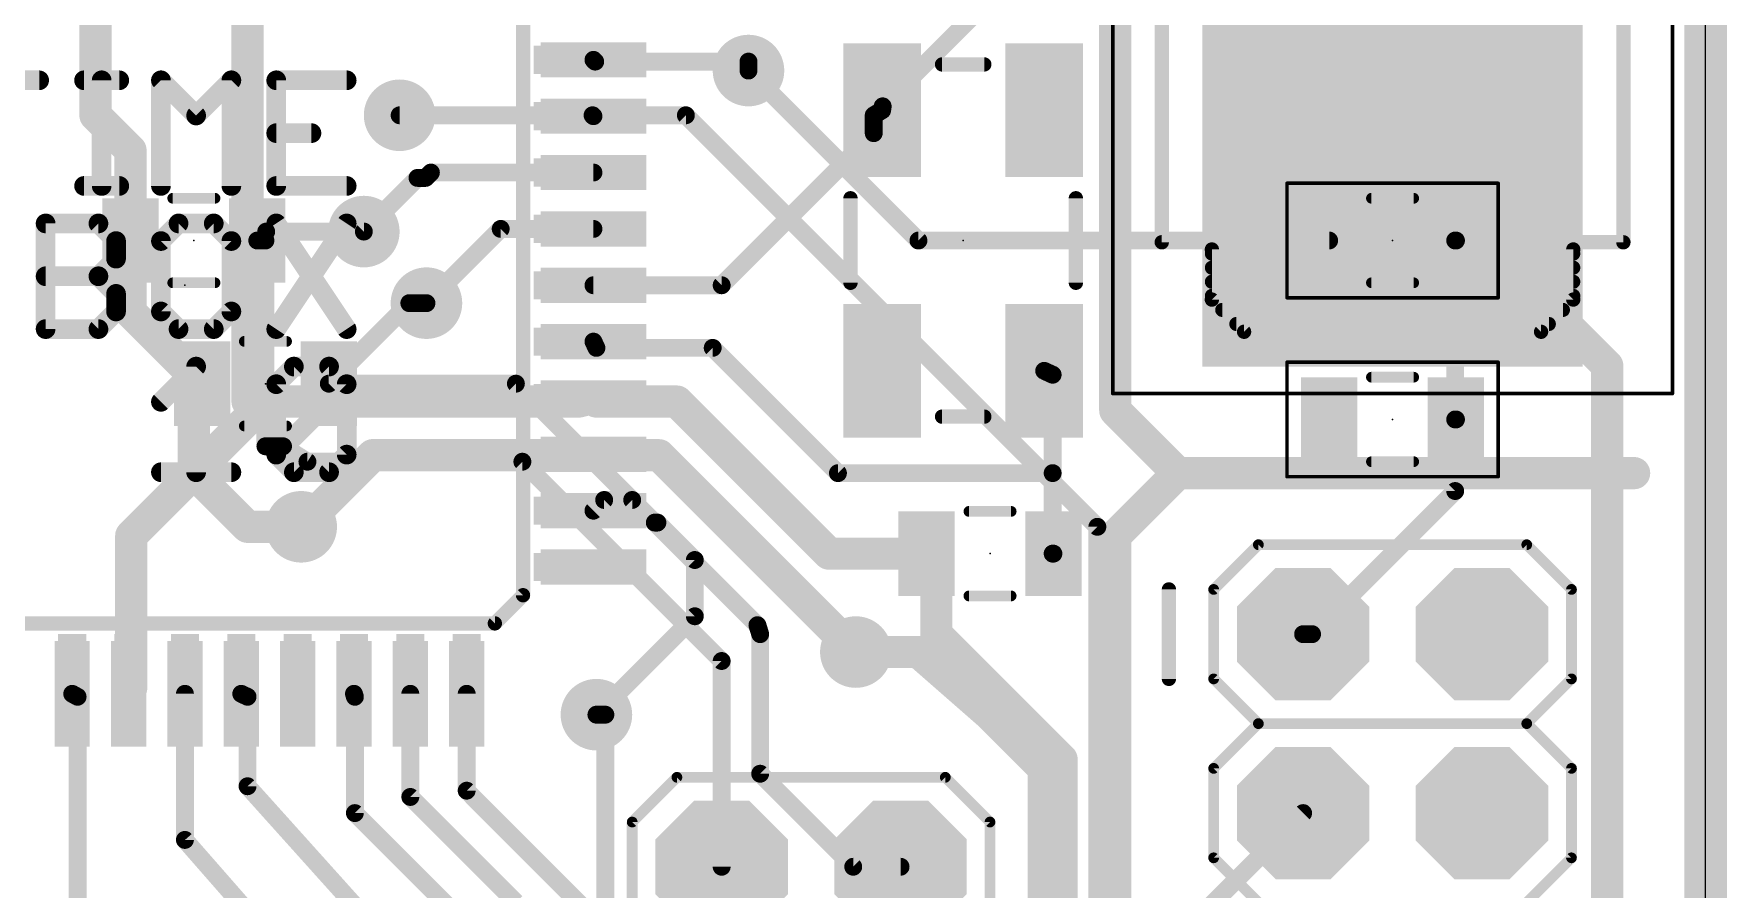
# Model space of a CAD drawing. Extents: x -0.3 to 38.1, y -0.7 to 65.1.
# Drawn here: x 13.1 to 37.13, y 14.92 to 27.06 of the extents above; entities that cross this region are included whole.
import ezdxf

# ---------------------------------------------------------------- set-up
doc = ezdxf.new("R2010")
doc.units = 0
for name, color, linetype in [('1', 22, 'CONTINUOUS'), ('16', 175, 'CONTINUOUS'), ('17', 82, 'CONTINUOUS'), ('18', 82, 'CONTINUOUS'), ('20', 7, 'CONTINUOUS'), ('21', 253, 'CONTINUOUS'), ('22', 253, 'CONTINUOUS'), ('23', 7, 'CONTINUOUS'), ('24', 7, 'CONTINUOUS'), ('39', 22, 'CONTINUOUS'), ('40', 175, 'CONTINUOUS'), ('51', 253, 'CONTINUOUS')]:
    doc.layers.add(name, color=color, linetype=linetype)

# ---------------------------------------------------------------- blocks, each defined once
blk = doc.blocks.new('RECT')
blk.add_solid([(-0.5, -0.5), (0.5, -0.5), (-0.5, 0.5), (0.5, 0.5)])
blk = doc.blocks.new('OCTAGONP')
at = {"const_width": 0.5}
blk.add_lwpolyline([(-0.25, -0.1036), (-0.25, 0.1036), (-0.1036, 0.25), (0.1036, 0.25), (0.25, 0.1036), (0.25, -0.1036), (0.1036, -0.25), (-0.1036, -0.25), (-0.25, -0.1036), (-0.25, 0.1036)], dxfattribs=at)
blk = doc.blocks.new('ROUNDV')
at = {"const_width": 0.5}
blk.add_lwpolyline([(0, -0.25, 1), (0, 0.25, 1), (0, -0.25)], format="xyb", dxfattribs=at)

msp = doc.modelspace()

# ---------------------------------------------------------------- linework, layer by layer
at = {"layer": '1'}
for points, const_width in [([(16.129, 27.432), (16.129, 21.844)], 0.4572), ([(25.146, 26.035), (26.67, 27.559)], 0.254), ([(21.04, 26.695), (21.065, 26.67)], 0.254), ([(21.065, 26.67), (23.241, 26.67)], 0.254), ([(23.241, 26.67), (23.241, 26.543)], 0.254), ([(21.027, 25.908), (18.288, 25.908)], 0.254), ([(21.04, 25.895), (21.027, 25.908)], 0.254), ([(25.019, 25.908), (25.139, 25.98)], 0.254), ([(25.019, 25.908), (25.019, 25.654)], 0.254), ([(25.146, 26.035), (25.139, 25.98)], 0.254), ([(25.019, 25.654), (22.86, 23.495)], 0.254), ([(32.385, 25.4), (32.385, 25.44)], 0.4572), ([(32.385, 25.4), (35.433, 22.352)], 0.4572), ([(18.542, 25.019), (17.78, 24.257)], 0.254), ([(18.6562, 25.019), (18.542, 25.019)], 0.254), ([(18.7322, 25.095), (18.6562, 25.019)], 0.254), ([(21.04, 25.095), (18.7322, 25.095)], 0.254), ([(19.723, 24.295), (18.669, 23.241)], 0.254), ([(21.04, 24.295), (19.723, 24.295)], 0.254), ([(22.86, 23.495), (21.04, 23.495)], 0.254), ([(21.082, 22.606), (21.04, 22.695)], 0.254), ([(22.733, 22.606), (21.082, 22.606)], 0.254), ([(24.511, 20.828), (22.733, 22.606)], 0.254), ([(27.559, 22.225), (27.439, 22.28)], 0.254), ([(35.433, 22.352), (35.433, 9.652)], 0.4572), ([(20.828, 21.844), (21.04, 21.895)], 0.4572), ([(21.082, 21.844), (21.04, 21.895)], 0.4572), ([(27.559, 22.225), (27.559, 20.828)], 0.254), ([(16.383, 21.844), (14.478, 19.939)], 0.4572), ([(16.129, 21.844), (16.383, 21.844)], 0.4572), ([(20.828, 21.844), (16.383, 21.844)], 0.4572), ([(21.082, 21.844), (22.225, 21.844)], 0.4572), ([(22.225, 21.844), (24.384, 19.685)], 0.4572), ([(17.9086, 21.0836), (16.891, 20.066)], 0.4572), ([(20.7079, 21.0836), (17.9086, 21.0836)], 0.4572), ([(20.7552, 21.095), (20.7079, 21.0836)], 0.4572), ([(21.04, 21.095), (20.7552, 21.095)], 0.4572), ([(21.082, 21.082), (21.04, 21.095)], 0.4572), ([(21.971, 21.082), (21.082, 21.082)], 0.4572), ([(24.765, 18.288), (21.971, 21.082)], 0.4572), ([(27.559, 20.828), (24.511, 20.828)], 0.254), ([(27.559, 20.828), (27.559, 19.685)], 0.254), ([(21.192, 20.447), (21.04, 20.295)], 0.254), ([(21.59, 20.447), (21.192, 20.447)], 0.254), ([(21.911, 20.126), (21.59, 20.447)], 0.254), ([(16.891, 20.066), (16.764, 19.939)], 0.4572), ([(21.9478, 20.126), (21.911, 20.126)], 0.254), ([(22.479, 19.5948), (21.9478, 20.126)], 0.254), ([(14.478, 19.939), (14.478, 17.78)], 0.4572), ([(22.479, 18.796), (22.479, 19.5948)], 0.254), ([(24.384, 19.685), (25.77, 19.685)], 0.4572), ([(25.908, 19.558), (25.77, 19.685)], 0.4572), ([(25.908, 18.542), (25.908, 19.558)], 0.4572), ([(27.559, 19.685), (27.57, 19.685)], 0.254), ([(21.082, 17.399), (22.479, 18.796)], 0.254), ([(27.1145, 17.3355), (25.908, 18.542)], 0.4572), ([(13.716, 17.653), (13.64, 17.695)], 0.254), ([(14.478, 17.78), (14.44, 17.695)], 0.4572), ([(15.24, 15.621), (15.24, 17.695)], 0.254), ([(16.129, 17.653), (16.04, 17.695)], 0.254), ([(17.653, 17.653), (17.64, 17.695)], 0.254), ([(18.44, 17.695), (18.44, 16.231)], 0.254), ([(19.24, 17.695), (19.24, 16.32)], 0.254), ([(13.716, 14.478), (13.716, 17.653)], 0.254), ([(16.129, 16.383), (16.129, 17.653)], 0.254), ([(17.653, 16.002), (17.653, 17.653)], 0.254), ([(27.686, 16.764), (27.1145, 17.3355)], 0.4572), ([(27.686, 9.906), (27.686, 16.764)], 0.4572), ([(17.6896, 14.646), (16.129, 16.383)], 0.254), ([(18.44, 16.231), (19.939, 14.732)], 0.254), ([(19.24, 16.32), (22.86, 12.7)], 0.254), ([(19.05, 14.605), (17.653, 16.002)], 0.254), ([(31.115, 16.002), (29.718, 14.605)], 0.254), ([(17.018, 13.589), (15.24, 15.621)], 0.254)]:
    msp.add_lwpolyline(points, dxfattribs=dict(at, const_width=const_width))
for points, const_width in [([(21.0849, 26.7399, 1), (20.9951, 26.6501)], 0.127), ([(21.065, 26.7335, 1), (21.065, 26.6065)], 0.127), ([(21.0201, 26.6251, 1), (21.1099, 26.7149)], 0.127), ([(23.3045, 26.67, 1), (23.1775, 26.67)], 0.127), ([(23.241, 26.6065, 1), (23.241, 26.7335)], 0.127), ([(23.1775, 26.543, 1), (23.3045, 26.543)], 0.127), ([(18.288, 25.9715, 1), (18.288, 25.8445)], 0.127), ([(21.0719, 25.9529, 1), (20.9821, 25.8631)], 0.127), ([(20.9951, 25.8501, 1), (21.0849, 25.9399)], 0.127), ([(21.027, 25.8445, 1), (21.027, 25.9715)], 0.127), ([(24.9863, 25.9625, 1), (25.0517, 25.8535)], 0.127), ([(25.0825, 25.908, 1), (24.9555, 25.908)], 0.127), ([(25.076, 25.988, 1), (25.202, 25.972)], 0.127), ([(25.1011, 26.0799, 1), (25.1909, 25.9901)], 0.127), ([(25.209, 26.027, 1), (25.083, 26.043)], 0.127), ([(25.1717, 25.9255, 1), (25.1063, 26.0345)], 0.127), ([(25.0639, 25.6091, 1), (24.9741, 25.6989)], 0.127), ([(24.9555, 25.654, 1), (25.0825, 25.654)], 0.127), ([(32.4993, 25.44, 1), (32.2707, 25.44)], 0.2286), ([(32.4658, 25.4808, 1), (32.3042, 25.3192)], 0.2286), ([(32.2707, 25.4, 1), (32.4993, 25.4)], 0.2286), ([(18.542, 25.0825, 1), (18.542, 24.9555)], 0.127), ([(18.5869, 24.9741, 1), (18.4971, 25.0639)], 0.127), ([(18.6113, 25.0639, 1), (18.7011, 24.9741)], 0.127), ([(18.6562, 24.9555, 1), (18.6562, 25.0825)], 0.127), ([(18.7322, 25.1585, 1), (18.7322, 25.0315)], 0.127), ([(18.7771, 25.0501, 1), (18.6873, 25.1399)], 0.127), ([(21.04, 25.0315, 1), (21.04, 25.1585)], 0.127), ([(17.7351, 24.3019, 1), (17.8249, 24.2121)], 0.127), ([(19.723, 24.3585, 1), (19.723, 24.2315)], 0.127), ([(19.7679, 24.2501, 1), (19.6781, 24.3399)], 0.127), ([(21.04, 24.2315, 1), (21.04, 24.3585)], 0.127), ([(21.04, 23.5585, 1), (21.04, 23.4315)], 0.127), ([(22.8151, 23.5399, 1), (22.9049, 23.4501)], 0.127), ([(22.86, 23.4315, 1), (22.86, 23.5585)], 0.127), ([(18.6241, 23.2859, 1), (18.7139, 23.1961)], 0.127), ([(21.0974, 22.7221, 1), (20.9826, 22.6679)], 0.127), ([(21.082, 22.6695, 1), (21.082, 22.5425)], 0.127), ([(21.0246, 22.5789, 1), (21.1394, 22.6331)], 0.127), ([(22.7779, 22.6509, 1), (22.6881, 22.5611)], 0.127), ([(22.733, 22.5425, 1), (22.733, 22.6695)], 0.127), ([(27.4655, 22.3377, 1), (27.4125, 22.2223)], 0.127), ([(35.5473, 22.352, 1), (35.3187, 22.352)], 0.2286), ([(35.3522, 22.2712, 1), (35.5138, 22.4328)], 0.2286), ([(21.1282, 21.9677, 1), (20.9518, 21.8223)], 0.2286), ([(21.0667, 21.7839, 1), (21.0133, 22.0061)], 0.2286), ([(27.6225, 22.225, 1), (27.4955, 22.225)], 0.127), ([(27.5325, 22.1673, 1), (27.5855, 22.2827)], 0.127), ([(16.129, 21.9583, 1), (16.129, 21.7297)], 0.2286), ([(16.0147, 21.844, 1), (16.2433, 21.844)], 0.2286), ([(16.383, 21.9583, 1), (16.383, 21.7297)], 0.2286), ([(16.4638, 21.7632, 1), (16.3022, 21.9248)], 0.2286), ([(16.383, 21.7297, 1), (16.383, 21.9583)], 0.2286), ([(20.8013, 21.9551, 1), (20.8547, 21.7329)], 0.2286), ([(20.828, 21.7297, 1), (20.828, 21.9583)], 0.2286), ([(21.082, 21.9583, 1), (21.082, 21.7297)], 0.2286), ([(20.9938, 21.7713, 1), (21.1702, 21.9167)], 0.2286), ([(22.3058, 21.9248, 1), (22.1442, 21.7632)], 0.2286), ([(22.225, 21.7297, 1), (22.225, 21.9583)], 0.2286), ([(17.9086, 21.1979, 1), (17.9086, 20.9693)], 0.2286), ([(17.9894, 21.0028, 1), (17.8278, 21.1644)], 0.2286), ([(20.6812, 21.1948, 1), (20.7347, 20.9725)], 0.2286), ([(20.7552, 21.2093, 1), (20.7552, 20.9807)], 0.2286), ([(20.7079, 20.9693, 1), (20.7079, 21.1979)], 0.2286), ([(20.7819, 20.9839, 1), (20.7285, 21.2061)], 0.2286), ([(21.0738, 21.2042, 1), (21.0062, 20.9858)], 0.2286), ([(21.082, 21.1963, 1), (21.082, 20.9677)], 0.2286), ([(21.04, 20.9807, 1), (21.04, 21.2093)], 0.2286), ([(21.0482, 20.9728, 1), (21.1158, 21.1912)], 0.2286), ([(22.0518, 21.1628, 1), (21.8902, 21.0012)], 0.2286), ([(21.971, 20.9677, 1), (21.971, 21.1963)], 0.2286), ([(24.511, 20.8915, 1), (24.511, 20.7645)], 0.127), ([(24.4661, 20.7831, 1), (24.5559, 20.8729)], 0.127), ([(27.6225, 20.828, 1), (27.4955, 20.828)], 0.127), ([(27.559, 20.7645, 1), (27.559, 20.8915)], 0.127), ([(27.4955, 20.828, 1), (27.6225, 20.828)], 0.127), ([(21.192, 20.5105, 1), (21.192, 20.3835)], 0.127), ([(21.2369, 20.4021, 1), (21.1471, 20.4919)], 0.127), ([(21.6349, 20.4919, 1), (21.5451, 20.4021)], 0.127), ([(21.59, 20.3835, 1), (21.59, 20.5105)], 0.127), ([(16.8102, 20.1468, 1), (16.9718, 19.9852)], 0.2286), ([(16.9718, 19.9852, 1), (16.8102, 20.1468)], 0.2286), ([(20.9951, 20.3399, 1), (21.0849, 20.2501)], 0.127), ([(21.911, 20.1895, 1), (21.911, 20.0625)], 0.127), ([(21.8661, 20.0811, 1), (21.9559, 20.1709)], 0.127), ([(21.9927, 20.1709, 1), (21.9029, 20.0811)], 0.127), ([(21.9478, 20.0625, 1), (21.9478, 20.1895)], 0.127), ([(14.5923, 19.939, 1), (14.3637, 19.939)], 0.2286), ([(14.3972, 20.0198, 1), (14.5588, 19.8582)], 0.2286), ([(16.6832, 20.0198, 1), (16.8448, 19.8582)], 0.2286), ([(22.5425, 19.5948, 1), (22.4155, 19.5948)], 0.127), ([(24.384, 19.7993, 1), (24.384, 19.5707)], 0.2286), ([(24.3032, 19.6042, 1), (24.4648, 19.7658)], 0.2286), ([(25.8474, 19.7691, 1), (25.6926, 19.6009)], 0.2286), ([(25.77, 19.5707, 1), (25.77, 19.7993)], 0.2286), ([(26.0223, 19.558, 1), (25.7937, 19.558)], 0.2286), ([(25.8306, 19.4739, 1), (25.9854, 19.6421)], 0.2286), ([(27.559, 19.7485, 1), (27.559, 19.6215)], 0.127), ([(27.4955, 19.685, 1), (27.6225, 19.685)], 0.127), ([(27.57, 19.6215, 1), (27.57, 19.7485)], 0.127), ([(22.4341, 19.5499, 1), (22.5239, 19.6397)], 0.127), ([(22.4155, 18.796, 1), (22.5425, 18.796)], 0.127), ([(22.5239, 18.7511, 1), (22.4341, 18.8409)], 0.127), ([(25.9888, 18.6228, 1), (25.8272, 18.4612)], 0.2286), ([(25.7937, 18.542, 1), (26.0223, 18.542)], 0.2286), ([(24.6842, 18.2072, 1), (24.8458, 18.3688)], 0.2286), ([(13.6707, 17.7506, 1), (13.6093, 17.6394)], 0.127), ([(14.3357, 17.7416, 1), (14.5443, 17.6484)], 0.2286), ([(14.3637, 17.78, 1), (14.5923, 17.78)], 0.2286), ([(14.5823, 17.7334, 1), (14.3737, 17.8266)], 0.2286), ([(15.3035, 17.695, 1), (15.1765, 17.695)], 0.127), ([(16.0671, 17.7524, 1), (16.0129, 17.6376)], 0.127), ([(17.7007, 17.7138, 1), (17.5793, 17.6762)], 0.127), ([(18.5035, 17.695, 1), (18.3765, 17.695)], 0.127), ([(19.3035, 17.695, 1), (19.1765, 17.695)], 0.127), ([(13.7795, 17.653, 1), (13.6525, 17.653)], 0.127), ([(13.6853, 17.5974, 1), (13.7467, 17.7086)], 0.127), ([(16.1925, 17.653, 1), (16.0655, 17.653)], 0.127), ([(16.1019, 17.5956, 1), (16.1561, 17.7104)], 0.127), ([(17.7165, 17.653, 1), (17.5895, 17.653)], 0.127), ([(17.5923, 17.6342, 1), (17.7137, 17.6718)], 0.127), ([(27.1953, 17.4163, 1), (27.0337, 17.2547)], 0.2286), ([(21.0371, 17.4439, 1), (21.1269, 17.3541)], 0.127), ([(27.0337, 17.2547, 1), (27.1953, 17.4163)], 0.2286), ([(27.8003, 16.764, 1), (27.5717, 16.764)], 0.2286), ([(27.6052, 16.6832, 1), (27.7668, 16.8448)], 0.2286), ([(16.0655, 16.383, 1), (16.1925, 16.383)], 0.127), ([(16.1762, 16.4254, 1), (16.0818, 16.3406)], 0.127), ([(18.4849, 16.2759, 1), (18.3951, 16.1861)], 0.127), ([(19.2849, 16.3649, 1), (19.1951, 16.2751)], 0.127), ([(19.1765, 16.32, 1), (19.3035, 16.32)], 0.127), ([(17.6979, 16.0469, 1), (17.6081, 15.9571)], 0.127), ([(18.3765, 16.231, 1), (18.5035, 16.231)], 0.127), ([(31.1599, 15.9571, 1), (31.0701, 16.0469)], 0.127), ([(17.5895, 16.002, 1), (17.7165, 16.002)], 0.127), ([(15.2878, 15.6628, 1), (15.1922, 15.5792)], 0.127), ([(15.1765, 15.621, 1), (15.3035, 15.621)], 0.127)]:
    msp.add_lwpolyline(points, format="xyb", dxfattribs=dict(at, const_width=const_width))
at = {"layer": '16'}
for points, const_width in [([(36.83, 0), (36.83, 64.77)], 0.6096), ([(13.97, 28.575), (13.97, 25.908)], 0.4572), ([(23.241, 26.543), (25.654, 24.13)], 0.254), ([(13.97, 25.908), (14.467, 25.411)], 0.4572), ([(22.352, 25.908), (18.288, 25.908)], 0.254), ([(28.194, 20.066), (22.352, 25.908)], 0.254), ([(14.467, 25.411), (14.467, 24.13)], 0.4572), ([(14.467, 24.13), (14.467, 23.114)], 0.4572), ([(16.394, 24.257), (16.267, 24.13)], 0.254), ([(17.78, 24.257), (16.394, 24.257)], 0.254), ([(16.267, 24.13), (16.383, 24.13)], 0.254), ([(16.383, 24.13), (16.383, 21.209)], 0.254), ([(25.654, 24.13), (31.485, 24.13)], 0.254), ([(33.274, 24.13), (33.274, 21.59)], 0.254), ([(33.274, 24.13), (33.285, 24.13)], 0.254), ([(15.483, 22.098), (14.467, 23.114)], 0.4572), ([(17.283, 22.098), (18.426, 23.241)], 0.254), ([(18.669, 23.241), (18.426, 23.241)], 0.254), ([(15.367, 21.982), (15.483, 22.098)], 0.4572), ([(15.367, 20.828), (15.367, 21.982)], 0.4572), ([(19.939, 22.098), (17.283, 22.098)], 0.254), ([(23.368, 18.669), (19.939, 22.098)], 0.254), ([(33.274, 20.574), (33.274, 21.59)], 0.254), ([(33.274, 21.59), (33.285, 21.59)], 0.254), ([(16.383, 21.209), (16.6332, 21.209)], 0.254), ([(16.6332, 21.209), (16.9792, 20.99)], 0.254), ([(16.129, 20.066), (15.367, 20.828)], 0.4572), ([(16.9792, 20.99), (20.031, 20.99)], 0.254), ([(20.031, 20.99), (22.86, 18.161)], 0.254), ([(31.242, 18.542), (33.274, 20.574)], 0.254), ([(16.891, 20.066), (16.129, 20.066)], 0.4572), ([(28.194, 4.445), (28.194, 20.066)], 0.254), ([(23.4071, 18.542), (23.368, 18.669)], 0.254), ([(23.4071, 16.5608), (23.4071, 18.542)], 0.254), ([(25.654, 18.288), (24.765, 18.288)], 0.4572), ([(26.67, 17.399), (25.654, 18.288)], 0.4572), ([(31.115, 18.542), (31.242, 18.542)], 0.254), ([(22.86, 18.161), (22.86, 15.24)], 0.254), ([(27.432, 16.637), (26.67, 17.399)], 0.4572), ([(21.082, 17.399), (21.209, 17.399)], 0.254), ([(21.209, 17.399), (21.209, 8.639)], 0.254), ([(27.432, 12.573), (27.432, 16.637)], 0.4572), ([(24.7279, 15.24), (23.4071, 16.5608)], 0.254), ([(25.4, 15.24), (24.7279, 15.24)], 0.254)]:
    msp.add_lwpolyline(points, dxfattribs=dict(at, const_width=const_width))
for points, const_width in [([(23.2859, 26.5879, 1), (23.1961, 26.4981)], 0.127), ([(14.0508, 25.9888, 1), (13.8892, 25.8272)], 0.2286), ([(13.8557, 25.908, 1), (14.0843, 25.908)], 0.2286), ([(18.288, 25.9715, 1), (18.288, 25.8445)], 0.127), ([(22.3969, 25.9529, 1), (22.3071, 25.8631)], 0.127), ([(22.352, 25.8445, 1), (22.352, 25.9715)], 0.127), ([(14.5813, 25.411, 1), (14.3527, 25.411)], 0.2286), ([(14.3862, 25.3302, 1), (14.5478, 25.4918)], 0.2286), ([(14.5813, 24.13, 1), (14.3527, 24.13)], 0.2286), ([(16.394, 24.3205, 1), (16.394, 24.1935)], 0.127), ([(16.4389, 24.2121, 1), (16.3491, 24.3019)], 0.127), ([(17.78, 24.1935, 1), (17.78, 24.3205)], 0.127), ([(14.3527, 24.13, 1), (14.5813, 24.13)], 0.2286), ([(16.267, 24.1935, 1), (16.267, 24.0665)], 0.127), ([(16.2221, 24.1749, 1), (16.3119, 24.0851)], 0.127), ([(16.4465, 24.13, 1), (16.3195, 24.13)], 0.127), ([(16.383, 24.0665, 1), (16.383, 24.1935)], 0.127), ([(25.654, 24.1935, 1), (25.654, 24.0665)], 0.127), ([(25.6091, 24.0851, 1), (25.6989, 24.1749)], 0.127), ([(31.485, 24.0665, 1), (31.485, 24.1935)], 0.127), ([(33.3375, 24.13, 1), (33.2105, 24.13)], 0.127), ([(33.274, 24.1935, 1), (33.274, 24.0665)], 0.127), ([(33.285, 24.0665, 1), (33.285, 24.1935)], 0.127), ([(14.5478, 23.1948, 1), (14.3862, 23.0332)], 0.2286), ([(18.426, 23.3045, 1), (18.426, 23.1775)], 0.127), ([(18.4709, 23.1961, 1), (18.3811, 23.2859)], 0.127), ([(18.669, 23.1775, 1), (18.669, 23.3045)], 0.127), ([(14.3527, 23.114, 1), (14.5813, 23.114)], 0.2286), ([(15.4813, 21.982, 1), (15.2527, 21.982)], 0.2286), ([(15.2862, 22.0628, 1), (15.4478, 21.9012)], 0.2286), ([(15.5638, 22.0172, 1), (15.4022, 22.1788)], 0.2286), ([(15.4022, 22.0172, 1), (15.5638, 22.1788)], 0.2286), ([(17.283, 22.1615, 1), (17.283, 22.0345)], 0.127), ([(17.2381, 22.1429, 1), (17.3279, 22.0531)], 0.127), ([(19.9839, 22.1429, 1), (19.8941, 22.0531)], 0.127), ([(19.939, 22.0345, 1), (19.939, 22.1615)], 0.127), ([(33.3375, 21.59, 1), (33.2105, 21.59)], 0.127), ([(33.274, 21.6535, 1), (33.274, 21.5265)], 0.127), ([(33.2105, 21.59, 1), (33.3375, 21.59)], 0.127), ([(33.285, 21.5265, 1), (33.285, 21.6535)], 0.127), ([(16.383, 21.2725, 1), (16.383, 21.1455)], 0.127), ([(16.3195, 21.209, 1), (16.4465, 21.209)], 0.127), ([(16.6671, 21.2627, 1), (16.5992, 21.1553)], 0.127), ([(16.6332, 21.1455, 1), (16.6332, 21.2725)], 0.127), ([(15.4478, 20.9088, 1), (15.2862, 20.7472)], 0.2286), ([(15.2527, 20.828, 1), (15.4813, 20.828)], 0.2286), ([(16.9792, 21.0535, 1), (16.9792, 20.9265)], 0.127), ([(16.9452, 20.9363, 1), (17.0131, 21.0437)], 0.127), ([(20.0759, 21.0349, 1), (19.9861, 20.9451)], 0.127), ([(20.031, 20.9265, 1), (20.031, 21.0535)], 0.127), ([(33.3189, 20.5291, 1), (33.2291, 20.6189)], 0.127), ([(33.2105, 20.574, 1), (33.3375, 20.574)], 0.127), ([(16.129, 20.1803, 1), (16.129, 19.9517)], 0.2286), ([(16.0482, 19.9852, 1), (16.2098, 20.1468)], 0.2286), ([(16.891, 19.9517, 1), (16.891, 20.1803)], 0.2286), ([(28.2575, 20.066, 1), (28.1305, 20.066)], 0.127), ([(28.1491, 20.0211, 1), (28.2389, 20.1109)], 0.127), ([(23.4287, 18.6877, 1), (23.3073, 18.6503)], 0.127), ([(23.3231, 18.6241, 1), (23.4129, 18.7139)], 0.127), ([(23.4706, 18.542, 1), (23.3436, 18.542)], 0.127), ([(23.3464, 18.5233, 1), (23.4678, 18.5607)], 0.127), ([(24.765, 18.4023, 1), (24.765, 18.1737)], 0.2286), ([(25.7293, 18.374, 1), (25.5787, 18.202)], 0.2286), ([(25.654, 18.1737, 1), (25.654, 18.4023)], 0.2286), ([(31.115, 18.6055, 1), (31.115, 18.4785)], 0.127), ([(31.1971, 18.5869, 1), (31.2869, 18.4971)], 0.127), ([(31.242, 18.4785, 1), (31.242, 18.6055)], 0.127), ([(22.9235, 18.161, 1), (22.7965, 18.161)], 0.127), ([(22.8151, 18.1161, 1), (22.9049, 18.2059)], 0.127), ([(26.7508, 17.4798, 1), (26.5892, 17.3182)], 0.2286), ([(26.5947, 17.313, 1), (26.7453, 17.485)], 0.2286), ([(21.082, 17.4625, 1), (21.082, 17.3355)], 0.127), ([(21.2725, 17.399, 1), (21.1455, 17.399)], 0.127), ([(21.209, 17.3355, 1), (21.209, 17.4625)], 0.127), ([(27.5463, 16.637, 1), (27.3177, 16.637)], 0.2286), ([(27.3512, 16.5562, 1), (27.5128, 16.7178)], 0.2286), ([(23.452, 16.6057, 1), (23.3622, 16.5159)], 0.127), ([(23.3436, 16.5608, 1), (23.4706, 16.5608)], 0.127), ([(22.7965, 15.24, 1), (22.9235, 15.24)], 0.127), ([(24.7279, 15.3035, 1), (24.7279, 15.1765)], 0.127), ([(24.683, 15.1951, 1), (24.7728, 15.2849)], 0.127), ([(25.4, 15.1765, 1), (25.4, 15.3035)], 0.127)]:
    msp.add_lwpolyline(points, format="xyb", dxfattribs=dict(at, const_width=const_width))
at = {"layer": '20'}
msp.add_line((36.83, 0), (36.83, 64.77), dxfattribs=at)
at = {"layer": '21'}
for points, const_width in [([(28.448, 21.717), (28.448, 31.369)], 0.4572), ([(29.1084, 24.1046), (29.108, 30.099)], 0.2032), ([(35.662, 30.099), (35.6616, 24.1046)], 0.2032), ([(20.04, 27.895), (20.04, 19.095)], 0.2032), ([(25.989, 26.63), (26.589, 26.63)], 0.2032), ([(12.1708, 26.4046), (13.1707, 26.4046)], 0.2794), ([(13.8079, 26.4046), (14.3079, 26.4046)], 0.2794), ([(14.0579, 24.9047), (14.0579, 26.4046)], 0.2794), ([(14.8994, 24.9047), (14.8994, 26.4046)], 0.2794), ([(14.8994, 26.4046), (15.3993, 25.9046)], 0.2794), ([(15.3993, 25.9046), (15.8993, 26.4046)], 0.2794), ([(15.8993, 26.4046), (15.8993, 24.9047)], 0.2794), ([(17.5365, 26.4046), (16.5365, 26.4046)], 0.2794), ([(16.5365, 26.4046), (16.5365, 24.9047)], 0.2794), ([(16.5365, 25.6546), (17.0365, 25.6546)], 0.2794), ([(13.8079, 24.9047), (14.3079, 24.9047)], 0.2794), ([(16.5365, 24.9047), (17.5365, 24.9047)], 0.2794), ([(24.689, 23.53), (24.689, 24.73)], 0.2032), ([(27.889, 24.73), (27.889, 23.53)], 0.2032), ([(13.2622, 22.8727), (13.2622, 24.3726)], 0.2794), ([(13.2622, 24.3726), (14.0122, 24.3726)], 0.2794), ([(14.0122, 24.3726), (14.2621, 24.1226)], 0.2794), ([(15.1494, 24.3726), (14.8994, 24.1226)], 0.2794), ([(15.6493, 24.3726), (15.1494, 24.3726)], 0.2794), ([(15.8993, 24.1226), (15.6493, 24.3726)], 0.2794), ([(16.5365, 24.3726), (17.5365, 22.8727)], 0.2794), ([(17.5365, 24.3726), (16.5365, 22.8727)], 0.2794), ([(14.2621, 24.1226), (14.2621, 23.8726)], 0.2794), ([(14.8994, 24.1226), (14.8994, 23.1227)], 0.2794), ([(15.8993, 23.1227), (15.8993, 24.1226)], 0.2794), ([(14.2621, 23.8726), (14.0122, 23.6226)], 0.2794), ([(13.2622, 23.6226), (14.0122, 23.6226)], 0.2794), ([(14.0122, 23.6226), (14.2621, 23.3727)], 0.2794), ([(14.2621, 23.3727), (14.2621, 23.1227)], 0.2794), ([(14.2621, 23.1227), (14.0122, 22.8727)], 0.2794), ([(14.8994, 23.1227), (15.1494, 22.8727)], 0.2794), ([(15.6493, 22.8727), (15.8993, 23.1227)], 0.2794), ([(14.0122, 22.8727), (13.2622, 22.8727)], 0.2794), ([(15.1494, 22.8727), (15.6493, 22.8727)], 0.2794), ([(14.8994, 21.8406), (15.3993, 22.3406)], 0.2794), ([(15.3993, 22.3406), (15.3993, 20.8407)], 0.2794), ([(16.5365, 22.0906), (16.7865, 22.3406)], 0.2794), ([(16.7865, 22.3406), (17.2865, 22.3406)], 0.2794), ([(17.2865, 22.3406), (17.5365, 22.0906)], 0.2794), ([(16.5365, 21.0907), (16.5365, 22.0906)], 0.2794), ([(16.5365, 21.0907), (17.5365, 22.0906)], 0.2794), ([(17.5365, 22.0906), (17.5365, 21.0907)], 0.2794), ([(29.337, 20.828), (28.448, 21.717)], 0.4572), ([(25.989, 21.63), (26.589, 21.63)], 0.2032), ([(16.7865, 20.8407), (16.5365, 21.0907)], 0.2794), ([(17.5365, 21.0907), (17.2865, 20.8407)], 0.2794), ([(14.8994, 20.8407), (15.8993, 20.8407)], 0.2794), ([(17.2865, 20.8407), (16.7865, 20.8407)], 0.2794), ([(28.448, 19.939), (29.337, 20.828)], 0.4572), ([(35.814, 20.828), (29.337, 20.828)], 0.4572), ([(26.37, 20.285), (26.97, 20.285)], 0.1524), ([(28.448, 6.731), (28.448, 19.939)], 0.4572), ([(30.48, 19.812), (29.845, 19.177)], 0.1524), ([(30.48, 19.812), (34.29, 19.812)], 0.1524), ([(34.29, 19.812), (34.925, 19.177)], 0.1524), ([(29.21, 19.177), (29.21, 17.907)], 0.2032), ([(29.845, 19.177), (29.845, 17.907)], 0.1524), ([(34.925, 19.177), (34.925, 17.907)], 0.1524), ([(20.04, 19.095), (19.64, 18.695)], 0.2032), ([(26.37, 19.085), (26.97, 19.085)], 0.1524), ([(19.64, 18.695), (10.84, 18.695)], 0.2032), ([(29.845, 17.907), (30.48, 17.272)], 0.1524), ([(34.925, 17.907), (34.29, 17.272)], 0.1524), ([(30.48, 17.272), (29.845, 16.637)], 0.1524), ([(34.29, 17.272), (30.48, 17.272)], 0.1524), ([(34.29, 17.272), (34.925, 16.637)], 0.1524), ([(29.845, 16.637), (29.845, 15.367)], 0.1524), ([(34.925, 16.637), (34.925, 15.367)], 0.1524), ([(22.225, 16.51), (21.59, 15.875)], 0.1524), ([(22.225, 16.51), (26.035, 16.51)], 0.1524), ([(26.035, 16.51), (26.67, 15.875)], 0.1524), ([(21.59, 15.875), (21.59, 14.605)], 0.1524), ([(26.67, 15.875), (26.67, 14.605)], 0.1524), ([(29.845, 15.367), (30.48, 14.732)], 0.1524), ([(34.925, 15.367), (34.29, 14.732)], 0.1524)]:
    msp.add_lwpolyline(points, dxfattribs=dict(at, const_width=const_width))
for points, const_width in [([(25.989, 26.6808, 1), (25.989, 26.5792)], 0.1016), ([(26.589, 26.5792, 1), (26.589, 26.6808)], 0.1016), ([(13.1707, 26.3347, 1), (13.1707, 26.4744)], 0.1397), ([(13.8079, 26.4744, 1), (13.8079, 26.3347)], 0.1397), ([(14.1278, 26.4046, 1), (13.9881, 26.4046)], 0.1397), ([(14.3079, 26.3347, 1), (14.3079, 26.4744)], 0.1397), ([(14.9692, 26.4046, 1), (14.8295, 26.4046)], 0.1397), ([(14.9488, 26.454, 1), (14.85, 26.3552)], 0.1397), ([(15.9691, 26.4046, 1), (15.8294, 26.4046)], 0.1397), ([(15.9487, 26.3552, 1), (15.8499, 26.454)], 0.1397), ([(16.6064, 26.4046, 1), (16.4667, 26.4046)], 0.1397), ([(16.5365, 26.4744, 1), (16.5365, 26.3347)], 0.1397), ([(17.5365, 26.3347, 1), (17.5365, 26.4744)], 0.1397), ([(15.3499, 25.954, 1), (15.4487, 25.8552)], 0.1397), ([(15.3499, 25.8552, 1), (15.4487, 25.954)], 0.1397), ([(16.5365, 25.7245, 1), (16.5365, 25.5848)], 0.1397), ([(17.0365, 25.5848, 1), (17.0365, 25.7245)], 0.1397), ([(13.8079, 24.9746, 1), (13.8079, 24.8349)], 0.1397), ([(14.3079, 24.8349, 1), (14.3079, 24.9746)], 0.1397), ([(16.5365, 24.9746, 1), (16.5365, 24.8349)], 0.1397), ([(17.5365, 24.8349, 1), (17.5365, 24.9746)], 0.1397), ([(13.9881, 24.9047, 1), (14.1278, 24.9047)], 0.1397), ([(14.8295, 24.9047, 1), (14.9692, 24.9047)], 0.1397), ([(15.8294, 24.9047, 1), (15.9691, 24.9047)], 0.1397), ([(16.4667, 24.9047, 1), (16.6064, 24.9047)], 0.1397), ([(24.7398, 24.73, 1), (24.6382, 24.73)], 0.1016), ([(27.9398, 24.73, 1), (27.8382, 24.73)], 0.1016), ([(13.3321, 24.3726, 1), (13.1924, 24.3726)], 0.1397), ([(13.2622, 24.4424, 1), (13.2622, 24.3027)], 0.1397), ([(14.0616, 24.422, 1), (13.9628, 24.3232)], 0.1397), ([(14.0122, 24.3027, 1), (14.0122, 24.4424)], 0.1397), ([(15.1494, 24.4424, 1), (15.1494, 24.3027)], 0.1397), ([(15.1988, 24.3232, 1), (15.1, 24.422)], 0.1397), ([(15.6987, 24.422, 1), (15.5999, 24.3232)], 0.1397), ([(15.6493, 24.3027, 1), (15.6493, 24.4424)], 0.1397), ([(16.5947, 24.4113, 1), (16.4784, 24.3338)], 0.1397), ([(17.5946, 24.3338, 1), (17.4783, 24.4113)], 0.1397), ([(14.332, 24.1226, 1), (14.1923, 24.1226)], 0.1397), ([(14.2128, 24.0732, 1), (14.3115, 24.172)], 0.1397), ([(14.9692, 24.1226, 1), (14.8295, 24.1226)], 0.1397), ([(14.85, 24.172, 1), (14.9488, 24.0732)], 0.1397), ([(15.9692, 24.1226, 1), (15.8294, 24.1226)], 0.1397), ([(15.8499, 24.0732, 1), (15.9487, 24.172)], 0.1397), ([(29.0576, 24.1046, 1), (29.1592, 24.1046)], 0.1016), ([(35.6108, 24.1046, 1), (35.7124, 24.1046)], 0.1016), ([(14.1923, 23.8726, 1), (14.332, 23.8726)], 0.1397), ([(14.3115, 23.8232, 1), (14.2128, 23.922)], 0.1397), ([(13.2622, 23.6925, 1), (13.2622, 23.5528)], 0.1397), ([(14.0616, 23.672, 1), (13.9628, 23.5732)], 0.1397), ([(13.9628, 23.672, 1), (14.0616, 23.5732)], 0.1397), ([(14.0122, 23.5528, 1), (14.0122, 23.6925)], 0.1397), ([(24.6382, 23.53, 1), (24.7398, 23.53)], 0.1016), ([(27.8382, 23.53, 1), (27.9398, 23.53)], 0.1016), ([(14.332, 23.3727, 1), (14.1923, 23.3727)], 0.1397), ([(14.2128, 23.3233, 1), (14.3115, 23.4221)], 0.1397), ([(14.1923, 23.1227, 1), (14.332, 23.1227)], 0.1397), ([(14.3115, 23.0733, 1), (14.2128, 23.1721)], 0.1397), ([(14.8295, 23.1227, 1), (14.9692, 23.1227)], 0.1397), ([(14.9488, 23.1721, 1), (14.85, 23.0733)], 0.1397), ([(15.8294, 23.1227, 1), (15.9692, 23.1227)], 0.1397), ([(15.9487, 23.0733, 1), (15.8499, 23.1721)], 0.1397), ([(13.2622, 22.9426, 1), (13.2622, 22.8029)], 0.1397), ([(13.1924, 22.8727, 1), (13.3321, 22.8727)], 0.1397), ([(13.9628, 22.9221, 1), (14.0616, 22.8233)], 0.1397), ([(14.0122, 22.8029, 1), (14.0122, 22.9426)], 0.1397), ([(15.1494, 22.9426, 1), (15.1494, 22.8029)], 0.1397), ([(15.1, 22.8233, 1), (15.1988, 22.9221)], 0.1397), ([(15.5999, 22.9221, 1), (15.6987, 22.8233)], 0.1397), ([(15.6493, 22.8029, 1), (15.6493, 22.9426)], 0.1397), ([(16.4784, 22.9114, 1), (16.5947, 22.834)], 0.1397), ([(17.4783, 22.834, 1), (17.5946, 22.9114)], 0.1397), ([(15.4692, 22.3406, 1), (15.3295, 22.3406)], 0.1397), ([(15.4487, 22.2912, 1), (15.35, 22.39)], 0.1397), ([(16.7865, 22.4104, 1), (16.7865, 22.2707)], 0.1397), ([(16.8359, 22.2912, 1), (16.7371, 22.39)], 0.1397), ([(17.3359, 22.39, 1), (17.2371, 22.2912)], 0.1397), ([(17.2865, 22.2707, 1), (17.2865, 22.4104)], 0.1397), ([(16.6064, 22.0906, 1), (16.4667, 22.0906)], 0.1397), ([(16.4871, 22.14, 1), (16.5859, 22.0412)], 0.1397), ([(17.6063, 22.0906, 1), (17.4666, 22.0906)], 0.1397), ([(17.5859, 22.0412, 1), (17.4871, 22.14)], 0.1397), ([(17.4871, 22.0412, 1), (17.5859, 22.14)], 0.1397), ([(14.85, 21.89, 1), (14.9488, 21.7912)], 0.1397), ([(28.5288, 21.7978, 1), (28.3672, 21.6362)], 0.2286), ([(25.989, 21.6808, 1), (25.989, 21.5792)], 0.1016), ([(26.589, 21.5792, 1), (26.589, 21.6808)], 0.1016), ([(28.3337, 21.717, 1), (28.5623, 21.717)], 0.2286), ([(16.5859, 21.1401, 1), (16.4871, 21.0413)], 0.1397), ([(16.4871, 21.1401, 1), (16.5859, 21.0413)], 0.1397), ([(16.4667, 21.0907, 1), (16.6064, 21.0907)], 0.1397), ([(17.4666, 21.0907, 1), (17.6063, 21.0907)], 0.1397), ([(17.5859, 21.0413, 1), (17.4871, 21.1401)], 0.1397), ([(14.8994, 20.9106, 1), (14.8994, 20.7709)], 0.1397), ([(15.8993, 20.7709, 1), (15.8993, 20.9106)], 0.1397), ([(16.7865, 20.9106, 1), (16.7865, 20.7709)], 0.1397), ([(16.7371, 20.7913, 1), (16.8359, 20.8901)], 0.1397), ([(17.2371, 20.8901, 1), (17.3359, 20.7913)], 0.1397), ([(17.2865, 20.7709, 1), (17.2865, 20.9106)], 0.1397), ([(29.337, 20.9423, 1), (29.337, 20.7137)], 0.2286), ([(29.4178, 20.7472, 1), (29.2562, 20.9088)], 0.2286), ([(29.2562, 20.7472, 1), (29.4178, 20.9088)], 0.2286), ([(35.814, 20.7137, 1), (35.814, 20.9423)], 0.2286), ([(15.3295, 20.8407, 1), (15.4692, 20.8407)], 0.1397), ([(26.37, 20.3231, 1), (26.37, 20.2469)], 0.0762), ([(26.97, 20.2469, 1), (26.97, 20.3231)], 0.0762), ([(28.5623, 19.939, 1), (28.3337, 19.939)], 0.2286), ([(28.3672, 20.0198, 1), (28.5288, 19.8582)], 0.2286), ([(30.48, 19.8501, 1), (30.48, 19.7739)], 0.0762), ([(30.5069, 19.7851, 1), (30.4531, 19.8389)], 0.0762), ([(34.3169, 19.8389, 1), (34.2631, 19.7851)], 0.0762), ([(34.29, 19.7739, 1), (34.29, 19.8501)], 0.0762), ([(29.2608, 19.177, 1), (29.1592, 19.177)], 0.1016), ([(29.8831, 19.177, 1), (29.8069, 19.177)], 0.0762), ([(29.8181, 19.2039, 1), (29.8719, 19.1501)], 0.0762), ([(34.9631, 19.177, 1), (34.8869, 19.177)], 0.0762), ([(34.8981, 19.1501, 1), (34.9519, 19.2039)], 0.0762), ([(19.9892, 19.095, 1), (20.0908, 19.095)], 0.1016), ([(20.0759, 19.0591, 1), (20.0041, 19.1309)], 0.1016), ([(26.37, 19.1231, 1), (26.37, 19.0469)], 0.0762), ([(26.97, 19.0469, 1), (26.97, 19.1231)], 0.0762), ([(19.6041, 18.7309, 1), (19.6759, 18.6591)], 0.1016), ([(19.64, 18.6442, 1), (19.64, 18.7458)], 0.1016), ([(29.1592, 17.907, 1), (29.2608, 17.907)], 0.1016), ([(29.8069, 17.907, 1), (29.8831, 17.907)], 0.0762), ([(29.8719, 17.9339, 1), (29.8181, 17.8801)], 0.0762), ([(34.8869, 17.907, 1), (34.9631, 17.907)], 0.0762), ([(34.9519, 17.8801, 1), (34.8981, 17.9339)], 0.0762), ([(30.48, 17.3101, 1), (30.48, 17.2339)], 0.0762), ([(30.5069, 17.2451, 1), (30.4531, 17.2989)], 0.0762), ([(30.4531, 17.2451, 1), (30.5069, 17.2989)], 0.0762), ([(34.3169, 17.2989, 1), (34.2631, 17.2451)], 0.0762), ([(34.2631, 17.2989, 1), (34.3169, 17.2451)], 0.0762), ([(34.29, 17.2339, 1), (34.29, 17.3101)], 0.0762), ([(29.8831, 16.637, 1), (29.8069, 16.637)], 0.0762), ([(29.8181, 16.6639, 1), (29.8719, 16.6101)], 0.0762), ([(34.9631, 16.637, 1), (34.8869, 16.637)], 0.0762), ([(34.8981, 16.6101, 1), (34.9519, 16.6639)], 0.0762), ([(22.225, 16.5481, 1), (22.225, 16.4719)], 0.0762), ([(22.2519, 16.4831, 1), (22.1981, 16.5369)], 0.0762), ([(26.0619, 16.5369, 1), (26.0081, 16.4831)], 0.0762), ([(26.035, 16.4719, 1), (26.035, 16.5481)], 0.0762), ([(21.6281, 15.875, 1), (21.5519, 15.875)], 0.0762), ([(21.5631, 15.9019, 1), (21.6169, 15.8481)], 0.0762), ([(26.7081, 15.875, 1), (26.6319, 15.875)], 0.0762), ([(26.6431, 15.8481, 1), (26.6969, 15.9019)], 0.0762), ([(29.8069, 15.367, 1), (29.8831, 15.367)], 0.0762), ([(29.8719, 15.3939, 1), (29.8181, 15.3401)], 0.0762), ([(34.8869, 15.367, 1), (34.9631, 15.367)], 0.0762), ([(34.9519, 15.3401, 1), (34.8981, 15.3939)], 0.0762)]:
    msp.add_lwpolyline(points, format="xyb", dxfattribs=dict(at, const_width=const_width))
at = {"layer": '22', "const_width": 0.1524}
for points in [[(15.667, 24.73), (15.067, 24.73)], [(32.085, 24.73), (32.685, 24.73)], [(15.667, 23.53), (15.067, 23.53)], [(32.085, 23.53), (32.685, 23.53)], [(16.083, 22.698), (16.683, 22.698)], [(32.685, 22.19), (32.085, 22.19)], [(16.083, 21.498), (16.683, 21.498)], [(32.685, 20.99), (32.085, 20.99)]]:
    msp.add_lwpolyline(points, dxfattribs=at)
at = {"layer": '22', "const_width": 0.0762}
for points in [[(15.067, 24.7681, 1), (15.067, 24.6919)], [(15.667, 24.6919, 1), (15.667, 24.7681)], [(32.085, 24.7681, 1), (32.085, 24.6919)], [(32.685, 24.6919, 1), (32.685, 24.7681)], [(15.067, 23.5681, 1), (15.067, 23.4919)], [(15.667, 23.4919, 1), (15.667, 23.5681)], [(32.085, 23.5681, 1), (32.085, 23.4919)], [(32.685, 23.4919, 1), (32.685, 23.5681)], [(16.083, 22.7361, 1), (16.083, 22.6599)], [(16.683, 22.6599, 1), (16.683, 22.7361)], [(32.085, 22.2281, 1), (32.085, 22.1519)], [(32.685, 22.1519, 1), (32.685, 22.2281)], [(16.083, 21.5361, 1), (16.083, 21.4599)], [(16.683, 21.4599, 1), (16.683, 21.5361)], [(32.085, 21.0281, 1), (32.085, 20.9519)], [(32.685, 20.9519, 1), (32.685, 21.0281)]]:
    msp.add_lwpolyline(points, format="xyb", dxfattribs=at)
at = {"layer": '23'}
for p in [(26.289, 24.13), (15.24, 23.495), (26.67, 19.685)]:
    msp.add_point(p, dxfattribs=at)
at = {"layer": '24'}
for p in [(15.367, 24.13), (32.385, 24.13), (16.383, 22.098), (32.385, 21.59)]:
    msp.add_point(p, dxfattribs=at)
at = {"layer": '39', "const_width": 0.0508}
for points in [[(28.412, 21.957), (28.412, 33.923)], [(36.358, 33.923), (36.358, 21.957)], [(36.358, 21.957), (28.412, 21.957)]]:
    msp.add_lwpolyline(points, dxfattribs=at)
at = {"layer": '39', "const_width": 0.0254}
for points in [[(28.412, 21.9697, 1), (28.412, 21.9443)], [(28.3993, 21.957, 1), (28.4247, 21.957)], [(36.3453, 21.957, 1), (36.3707, 21.957)], [(36.358, 21.9443, 1), (36.358, 21.9697)]]:
    msp.add_lwpolyline(points, format="xyb", dxfattribs=at)
at = {"layer": '40', "const_width": 0.0508}
for points in [[(33.8836, 24.9428), (30.8864, 24.9428)], [(30.8864, 24.9428), (30.8864, 23.3172)], [(33.8836, 23.3172), (33.8836, 24.9428)], [(30.8864, 23.3172), (33.8836, 23.3172)], [(33.8836, 22.4028), (30.8864, 22.4028)], [(30.8864, 22.4028), (30.8864, 20.7772)], [(33.8836, 20.7772), (33.8836, 22.4028)], [(30.8864, 20.7772), (33.8836, 20.7772)]]:
    msp.add_lwpolyline(points, dxfattribs=at)
at = {"layer": '40', "const_width": 0.0254}
for points in [[(30.8864, 24.9555, 1), (30.8864, 24.9301)], [(30.8991, 24.9428, 1), (30.8737, 24.9428)], [(33.8963, 24.9428, 1), (33.8709, 24.9428)], [(33.8836, 24.9301, 1), (33.8836, 24.9555)], [(30.8864, 23.3299, 1), (30.8864, 23.3045)], [(30.8737, 23.3172, 1), (30.8991, 23.3172)], [(33.8709, 23.3172, 1), (33.8963, 23.3172)], [(33.8836, 23.3045, 1), (33.8836, 23.3299)], [(30.8864, 22.4155, 1), (30.8864, 22.3901)], [(30.8991, 22.4028, 1), (30.8737, 22.4028)], [(33.8963, 22.4028, 1), (33.8709, 22.4028)], [(33.8836, 22.3901, 1), (33.8836, 22.4155)], [(30.8864, 20.7899, 1), (30.8864, 20.7645)], [(30.8737, 20.7772, 1), (30.8991, 20.7772)], [(33.8709, 20.7772, 1), (33.8963, 20.7772)], [(33.8836, 20.7645, 1), (33.8836, 20.7899)]]:
    msp.add_lwpolyline(points, format="xyb", dxfattribs=at)
at = {"layer": '51'}
for points, const_width in [([(35.662, 24.105), (29.1076, 24.1054)], 0.2032), ([(29.8196, 23.2918), (29.8196, 24.003)], 0.2032), ([(29.8196, 24.003), (34.9504, 24.003)], 0.2032), ([(29.8196, 23.2918), (29.8196, 24.003)], 0.1998), ([(29.8196, 24.003), (34.9504, 24.003)], 0.1998), ([(34.9504, 23.944), (29.8196, 23.944)], 0.1998), ([(34.9504, 24.003), (34.9504, 23.2918)], 0.2032), ([(34.9504, 24.003), (34.9504, 23.2918)], 0.1998), ([(34.9504, 23.7442), (29.8196, 23.7442)], 0.1998), ([(34.9504, 23.5444), (29.8196, 23.5444)], 0.1998), ([(30.2768, 22.8346), (29.8196, 23.2918)], 0.2032), ([(34.9504, 23.3446), (29.8196, 23.3446)], 0.1998), ([(30.2768, 22.8346), (29.8196, 23.2918)], 0.1998), ([(34.9504, 23.2918), (34.4932, 22.8346)], 0.2032), ([(34.9504, 23.2918), (34.4932, 22.8346)], 0.1998), ([(34.8034, 23.1448), (29.9666, 23.1448)], 0.1998), ([(34.6036, 22.945), (30.1664, 22.945)], 0.1998), ([(34.4932, 22.8346), (30.2768, 22.8346)], 0.2032), ([(34.4932, 22.8346), (30.2768, 22.8346)], 0.1998)]:
    msp.add_lwpolyline(points, dxfattribs=dict(at, const_width=const_width))
for points, const_width in [([(29.1076, 24.1562, 1), (29.1076, 24.0546)], 0.1016), ([(29.8704, 24.003, 1), (29.7688, 24.003)], 0.1016), ([(29.8196, 24.0538, 1), (29.8196, 23.9522)], 0.1016), ([(29.8196, 23.994, 1), (29.8196, 23.8941)], 0.0999), ([(29.8696, 24.003, 1), (29.7697, 24.003)], 0.0999), ([(29.8196, 24.0529, 1), (29.8196, 23.9531)], 0.0999), ([(35.0012, 24.003, 1), (34.8996, 24.003)], 0.1016), ([(35.0004, 24.003, 1), (34.9004, 24.003)], 0.0999), ([(34.9504, 23.9522, 1), (34.9504, 24.0538)], 0.1016), ([(34.9504, 23.9531, 1), (34.9504, 24.0529)], 0.0999), ([(34.9504, 23.8941, 1), (34.9504, 23.994)], 0.0999), ([(35.662, 24.0542, 1), (35.662, 24.1558)], 0.1016), ([(29.8196, 23.7942, 1), (29.8196, 23.6943)], 0.0999), ([(34.9504, 23.6943, 1), (34.9504, 23.7942)], 0.0999), ([(29.8196, 23.5943, 1), (29.8196, 23.4945)], 0.0999), ([(34.9504, 23.4945, 1), (34.9504, 23.5943)], 0.0999), ([(29.8555, 23.3277, 1), (29.7837, 23.2559)], 0.1016), ([(29.7688, 23.2918, 1), (29.8704, 23.2918)], 0.1016), ([(29.8549, 23.3271, 1), (29.7843, 23.2565)], 0.0999), ([(29.8196, 23.3945, 1), (29.8196, 23.2947)], 0.0999), ([(29.7697, 23.2918, 1), (29.8696, 23.2918)], 0.0999), ([(34.8996, 23.2918, 1), (35.0012, 23.2918)], 0.1016), ([(34.9004, 23.2918, 1), (35.0004, 23.2918)], 0.0999), ([(34.9863, 23.2559, 1), (34.9145, 23.3277)], 0.1016), ([(34.9857, 23.2565, 1), (34.9151, 23.3271)], 0.0999), ([(34.9504, 23.2947, 1), (34.9504, 23.3945)], 0.0999), ([(29.9666, 23.1947, 1), (29.9666, 23.0949)], 0.0999), ([(34.8034, 23.0949, 1), (34.8034, 23.1947)], 0.0999), ([(30.1664, 22.9949, 1), (30.1664, 22.8951)], 0.0999), ([(30.2768, 22.8854, 1), (30.2768, 22.7838)], 0.1016), ([(30.2768, 22.8846, 1), (30.2768, 22.7847)], 0.0999), ([(30.2409, 22.7987, 1), (30.3127, 22.8705)], 0.1016), ([(30.2415, 22.7993, 1), (30.3121, 22.8699)], 0.0999), ([(34.4573, 22.8705, 1), (34.5291, 22.7987)], 0.1016), ([(34.4579, 22.8699, 1), (34.5285, 22.7993)], 0.0999), ([(34.4932, 22.7838, 1), (34.4932, 22.8854)], 0.1016), ([(34.4932, 22.7847, 1), (34.4932, 22.8846)], 0.0999), ([(34.6036, 22.8951, 1), (34.6036, 22.9949)], 0.0999)]:
    msp.add_lwpolyline(points, format="xyb", dxfattribs=dict(at, const_width=const_width))

# ---------------------------------------------------------------- block references
at = {"layer": '1'}
for p, xscale, yscale, rotation in [((32.385, 25.44), 5.4, 6.2, 180), ((21.04, 26.695), 0.5, 1.5, 90), ((25.139, 25.98), 1.9, 1.1, 90), ((27.439, 25.98), 1.9, 1.1, 90), ((21.04, 25.895), 0.5, 1.5, 90), ((21.04, 25.095), 0.5, 1.5, 90), ((21.04, 24.295), 0.5, 1.5, 90), ((21.04, 23.495), 0.5, 1.5, 90), ((25.139, 22.28), 1.9, 1.1, 90), ((27.439, 22.28), 1.9, 1.1, 90), ((21.04, 22.695), 0.5, 1.5, 90), ((21.04, 21.895), 0.5, 1.5, 90), ((21.04, 21.095), 0.5, 1.5, 90), ((21.04, 20.295), 0.5, 1.5, 90), ((21.04, 19.495), 0.5, 1.5, 90), ((13.64, 17.695), 1.5, 0.5, 90), ((14.44, 17.695), 1.5, 0.5, 90), ((15.24, 17.695), 1.5, 0.5, 90), ((16.04, 17.695), 1.5, 0.5, 90), ((16.84, 17.695), 1.5, 0.5, 90), ((17.64, 17.695), 1.5, 0.5, 90), ((18.44, 17.695), 1.5, 0.5, 90), ((19.24, 17.695), 1.5, 0.5, 90)]:
    msp.add_blockref('RECT', p, dxfattribs=dict(at, xscale=xscale, yscale=yscale, rotation=rotation))
at = {"layer": '1', "xscale": 0.8, "yscale": 1.2}
for p in [(25.77, 19.685), (27.57, 19.685)]:
    msp.add_blockref('RECT', p, dxfattribs=at)
at = {"layer": '16', "xscale": 0.8, "yscale": 1.2, "rotation": 180}
for p in [(14.467, 24.13), (16.267, 24.13), (31.485, 21.59), (33.285, 21.59)]:
    msp.add_blockref('RECT', p, dxfattribs=at)
at = {"layer": '16', "xscale": 0.8, "yscale": 1.2}
for p in [(31.485, 24.13), (33.285, 24.13), (15.483, 22.098), (17.283, 22.098)]:
    msp.add_blockref('RECT', p, dxfattribs=at)
at = {"layer": '17', "xscale": 1.8796, "yscale": 1.8796, "rotation": 270}
for p in [(31.115, 18.542), (31.115, 18.542), (33.655, 18.542), (33.655, 18.542), (31.115, 16.002), (31.115, 16.002), (33.655, 16.002), (33.655, 16.002), (22.86, 15.24), (22.86, 15.24), (25.4, 15.24), (25.4, 15.24)]:
    msp.add_blockref('OCTAGONP', p, dxfattribs=at)
at = {"layer": '18', "xscale": 1.016, "yscale": 1.016}
for p in [(23.241, 26.543), (23.241, 26.543), (18.288, 25.908), (18.288, 25.908), (17.78, 24.257), (17.78, 24.257), (18.669, 23.241), (18.669, 23.241), (16.891, 20.066), (16.891, 20.066), (24.765, 18.288), (24.765, 18.288), (21.082, 17.399), (21.082, 17.399)]:
    msp.add_blockref('ROUNDV', p, dxfattribs=at)
at = {"layer": '51'}
for p, xscale, yscale, rotation in [((20.7651, 26.695), 0.4, 1.1501, 90), ((20.7651, 25.8949), 0.4, 1.1501, 90), ((20.7651, 25.0951), 0.4001, 1.1501, 90), ((20.7651, 24.295), 0.4001, 1.1501, 90), ((20.7651, 23.495), 0.3998, 1.1501, 90), ((20.7651, 22.6951), 0.4001, 1.1501, 90), ((20.7651, 21.895), 0.4001, 1.1501, 90), ((20.7651, 21.0951), 0.4, 1.1501, 90), ((20.7651, 20.295), 0.4, 1.1501, 90), ((20.7651, 19.495), 0.3998, 1.1501, 90), ((13.64, 17.97), 1.1501, 0.4001, 90), ((14.4401, 17.97), 1.1501, 0.4001, 90), ((15.24, 17.97), 1.1501, 0.3998, 90), ((16.04, 17.97), 1.1501, 0.4001, 90), ((16.8401, 17.97), 1.1501, 0.4001, 90), ((17.6399, 17.97), 1.1501, 0.4, 90), ((18.44, 17.97), 1.1501, 0.4, 90), ((19.24, 17.97), 1.1501, 0.3998, 90), ((22.86, 15.24), 0.508, 0.508, 270), ((25.4, 15.24), 0.508, 0.508, 270)]:
    msp.add_blockref('RECT', p, dxfattribs=dict(at, xscale=xscale, yscale=yscale, rotation=rotation))
at = {"layer": '51', "xscale": 0.508, "yscale": 0.508}
for p in [(31.115, 18.542), (33.655, 18.542), (31.115, 16.002), (33.655, 16.002)]:
    msp.add_blockref('RECT', p, dxfattribs=at)

doc.saveas('drawing.dxf')
